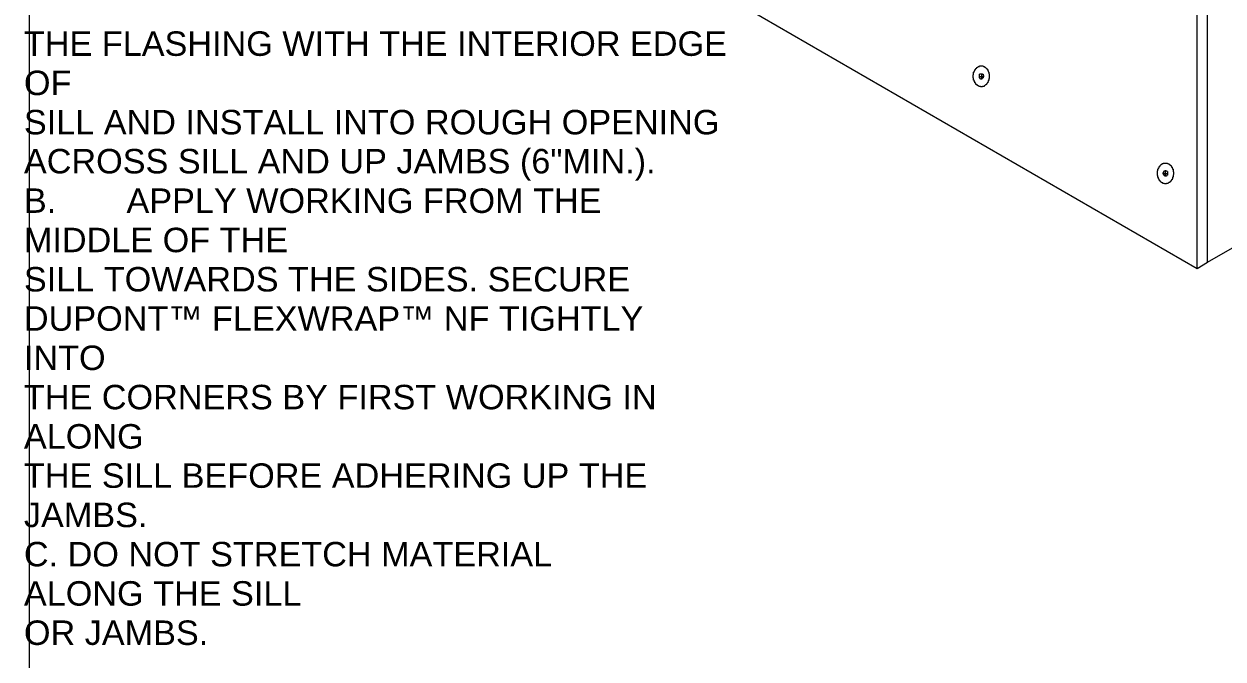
# Model space of a CAD drawing. Header units: inches. Extents: x 0 to 32.7, y -0.1 to 22.9.
# Drawn here: x 0.168 to 3.995, y 5.838 to 7.866 of the extents above; entities that cross this region are included whole.
import ezdxf

# ---------------------------------------------------------------- set-up
doc = ezdxf.new("R2010")
doc.units = ezdxf.units.IN
doc.header["$MEASUREMENT"] = 0
doc.layers.add('PDF_Geometry', color=7, linetype='Continuous', true_color=0x5d5d5d)
doc.layers.add('PDF_Text', color=7, linetype='Continuous')
doc.styles.add('PDF Arial', font='arial.ttf')

msp = doc.modelspace()

# ---------------------------------------------------------------- linework, layer by layer
at = {"layer": 'PDF_Geometry', "color": 7, "lineweight": 18}
for points in [[(0.1854, 0.1336), (0.1854, 22.8836), (32.6721, 22.8836), (32.6721, 0.1336)], [(3.9121, 7.0853), (3.9121, 10.0319), (2.0454, 11.0986), (2.0454, 8.1653)]]:
    msp.add_lwpolyline(points, close=True, dxfattribs=at)
at = {"layer": 'PDF_Geometry', "color": 254, "lineweight": 18, "true_color": 0xe1e1e1}
msp.add_lwpolyline([(3.9121, 7.0853), (3.9454, 7.1053), (3.9454, 10.0519), (2.0788, 11.1169), (2.0454, 11.0986)], dxfattribs=at)
at = {"layer": 'PDF_Geometry', "color": 253, "lineweight": 18, "true_color": 0xa2a2a2}
msp.add_lwpolyline([(3.9454, 7.1053), (4.0621, 7.1719), (4.0621, 10.1186), (3.9988, 10.1553), (3.8821, 10.0869), (3.9454, 10.0519), (4.0621, 10.1186)], dxfattribs=at)
at = {"layer": 'PDF_Geometry', "color": 251, "lineweight": 18, "true_color": 0x686868}
for points in [[(3.9121, 7.0853), (3.9121, 9.6303)], [(3.2171, 7.6986), (3.2304, 7.6986)], [(3.2238, 7.7069), (3.2238, 7.6903)], [(3.8038, 7.3886), (3.8171, 7.3886)], [(3.8104, 7.3986), (3.8104, 7.3803)]]:
    msp.add_lwpolyline(points, dxfattribs=at)
at = {"layer": 'PDF_Geometry', "lineweight": 18}
for points in [[(3.2238, 7.7319), (3.2254, 7.7319), (3.2271, 7.7319), (3.2288, 7.7319), (3.2304, 7.7303), (3.2321, 7.7303), (3.2338, 7.7303), (3.2338, 7.7286), (3.2354, 7.7286), (3.2354, 7.7269), (3.2371, 7.7269), (3.2388, 7.7253), (3.2404, 7.7236), (3.2404, 7.7219), (3.2421, 7.7219), (3.2421, 7.7203), (3.2438, 7.7203), (3.2438, 7.7186), (3.2438, 7.7169), (3.2454, 7.7169), (3.2454, 7.7153), (3.2454, 7.7136), (3.2471, 7.7119), (3.2471, 7.7103), (3.2471, 7.7086), (3.2471, 7.7069), (3.2488, 7.7069), (3.2488, 7.7053), (3.2488, 7.7036), (3.2488, 7.7019), (3.2488, 7.7003), (3.2488, 7.6986), (3.2488, 7.6969), (3.2488, 7.6953), (3.2488, 7.6936), (3.2488, 7.6919), (3.2471, 7.6919), (3.2471, 7.6903), (3.2471, 7.6886), (3.2471, 7.6869), (3.2471, 7.6853), (3.2454, 7.6853), (3.2454, 7.6836), (3.2454, 7.6819), (3.2438, 7.6803), (3.2438, 7.6786), (3.2421, 7.6786), (3.2421, 7.6769), (3.2404, 7.6753), (3.2404, 7.6736), (3.2388, 7.6736), (3.2388, 7.6719), (3.2371, 7.6719), (3.2371, 7.6703), (3.2354, 7.6703), (3.2338, 7.6686), (3.2321, 7.6686), (3.2321, 7.6669), (3.2304, 7.6669), (3.2288, 7.6669), (3.2271, 7.6669), (3.2271, 7.6653), (3.2254, 7.6653), (3.2238, 7.6653), (3.2221, 7.6653), (3.2204, 7.6653), (3.2204, 7.6669), (3.2188, 7.6669), (3.2171, 7.6669), (3.2154, 7.6669), (3.2138, 7.6686), (3.2121, 7.6686), (3.2121, 7.6703), (3.2104, 7.6703), (3.2088, 7.6703), (3.2088, 7.6719), (3.2071, 7.6719), (3.2071, 7.6736), (3.2054, 7.6736), (3.2054, 7.6753), (3.2054, 7.6769), (3.2038, 7.6769), (3.2038, 7.6786), (3.2021, 7.6786), (3.2021, 7.6803), (3.2021, 7.6819), (3.2004, 7.6819), (3.2004, 7.6836), (3.2004, 7.6853), (3.2004, 7.6869), (3.1988, 7.6869), (3.1988, 7.6886), (3.1988, 7.6903), (3.1988, 7.6919), (3.1988, 7.6936), (3.1971, 7.6936), (3.1971, 7.6953), (3.1971, 7.6969), (3.1971, 7.6986), (3.1971, 7.7003), (3.1971, 7.7019), (3.1971, 7.7036), (3.1988, 7.7036), (3.1988, 7.7053), (3.1988, 7.7069), (3.1988, 7.7086), (3.1988, 7.7103), (3.1988, 7.7119), (3.2004, 7.7119), (3.2004, 7.7136), (3.2004, 7.7153), (3.2021, 7.7169), (3.2021, 7.7186), (3.2038, 7.7186), (3.2038, 7.7203), (3.2038, 7.7219), (3.2054, 7.7219), (3.2054, 7.7236), (3.2071, 7.7236), (3.2071, 7.7253), (3.2088, 7.7253), (3.2088, 7.7269), (3.2104, 7.7269), (3.2104, 7.7286), (3.2121, 7.7286), (3.2138, 7.7303), (3.2154, 7.7303), (3.2171, 7.7303), (3.2171, 7.7319), (3.2188, 7.7319), (3.2204, 7.7319), (3.2221, 7.7319)], [(3.8104, 7.4219), (3.8121, 7.4219), (3.8138, 7.4219), (3.8154, 7.4219), (3.8171, 7.4219), (3.8171, 7.4203), (3.8188, 7.4203), (3.8204, 7.4203), (3.8221, 7.4186), (3.8238, 7.4186), (3.8238, 7.4169), (3.8254, 7.4169), (3.8254, 7.4153), (3.8271, 7.4153), (3.8271, 7.4136), (3.8288, 7.4136), (3.8288, 7.4119), (3.8304, 7.4119), (3.8304, 7.4103), (3.8304, 7.4086), (3.8321, 7.4086), (3.8321, 7.4069), (3.8338, 7.4053), (3.8338, 7.4036), (3.8338, 7.4019), (3.8354, 7.4019), (3.8354, 7.4003), (3.8354, 7.3986), (3.8354, 7.3969), (3.8354, 7.3953), (3.8354, 7.3936), (3.8371, 7.3936), (3.8371, 7.3919), (3.8371, 7.3903), (3.8371, 7.3886), (3.8371, 7.3869), (3.8371, 7.3853), (3.8354, 7.3836), (3.8354, 7.3819), (3.8354, 7.3803), (3.8354, 7.3786), (3.8354, 7.3769), (3.8338, 7.3769), (3.8338, 7.3753), (3.8338, 7.3736), (3.8338, 7.3719), (3.8321, 7.3719), (3.8321, 7.3703), (3.8321, 7.3686), (3.8304, 7.3686), (3.8304, 7.3669), (3.8288, 7.3669), (3.8288, 7.3653), (3.8271, 7.3636), (3.8271, 7.3619), (3.8254, 7.3619), (3.8254, 7.3603), (3.8238, 7.3603), (3.8221, 7.3603), (3.8221, 7.3586), (3.8204, 7.3586), (3.8188, 7.3569), (3.8171, 7.3569), (3.8154, 7.3569), (3.8138, 7.3569), (3.8138, 7.3553), (3.8121, 7.3553), (3.8104, 7.3553), (3.8088, 7.3553), (3.8071, 7.3569), (3.8054, 7.3569), (3.8038, 7.3569), (3.8021, 7.3569), (3.8021, 7.3586), (3.8004, 7.3586), (3.7988, 7.3603), (3.7971, 7.3603), (3.7971, 7.3619), (3.7954, 7.3619), (3.7954, 7.3636), (3.7938, 7.3636), (3.7938, 7.3653), (3.7921, 7.3653), (3.7921, 7.3669), (3.7921, 7.3686), (3.7904, 7.3686), (3.7904, 7.3703), (3.7888, 7.3719), (3.7888, 7.3736), (3.7888, 7.3753), (3.7871, 7.3753), (3.7871, 7.3769), (3.7871, 7.3786), (3.7871, 7.3803), (3.7871, 7.3819), (3.7854, 7.3819), (3.7854, 7.3836), (3.7854, 7.3853), (3.7854, 7.3869), (3.7854, 7.3886), (3.7854, 7.3903), (3.7854, 7.3919), (3.7854, 7.3936), (3.7854, 7.3953), (3.7854, 7.3969), (3.7871, 7.3969), (3.7871, 7.3986), (3.7871, 7.4003), (3.7871, 7.4019), (3.7888, 7.4036), (3.7888, 7.4053), (3.7888, 7.4069), (3.7904, 7.4069), (3.7904, 7.4086), (3.7904, 7.4103), (3.7921, 7.4103), (3.7921, 7.4119), (3.7938, 7.4119), (3.7938, 7.4136), (3.7954, 7.4153), (3.7971, 7.4169), (3.7988, 7.4169), (3.7988, 7.4186), (3.8004, 7.4186), (3.8004, 7.4203), (3.8021, 7.4203), (3.8038, 7.4203), (3.8038, 7.4219), (3.8054, 7.4219), (3.8071, 7.4219), (3.8088, 7.4219)]]:
    msp.add_lwpolyline(points, close=True, dxfattribs=at)
at = {"layer": 'PDF_Geometry', "color": 251, "lineweight": 18, "true_color": 0x686868}
for points in [[(3.2238, 7.7069), (3.2254, 7.7069), (3.2271, 7.7069), (3.2271, 7.7053), (3.2288, 7.7053), (3.2288, 7.7036), (3.2288, 7.7019), (3.2304, 7.7019), (3.2304, 7.7003), (3.2304, 7.6986), (3.2304, 7.6969), (3.2288, 7.6969), (3.2288, 7.6953), (3.2288, 7.6936), (3.2271, 7.6936), (3.2271, 7.6919), (3.2254, 7.6919), (3.2254, 7.6903), (3.2238, 7.6903), (3.2221, 7.6903), (3.2204, 7.6903), (3.2204, 7.6919), (3.2188, 7.6919), (3.2188, 7.6936), (3.2171, 7.6936), (3.2171, 7.6953), (3.2171, 7.6969), (3.2171, 7.6986), (3.2171, 7.7003), (3.2171, 7.7019), (3.2171, 7.7036), (3.2171, 7.7053), (3.2188, 7.7053), (3.2188, 7.7069), (3.2204, 7.7069), (3.2221, 7.7069)], [(3.8104, 7.3986), (3.8121, 7.3986), (3.8121, 7.3969), (3.8138, 7.3969), (3.8154, 7.3969), (3.8154, 7.3953), (3.8171, 7.3953), (3.8171, 7.3936), (3.8171, 7.3919), (3.8171, 7.3903), (3.8171, 7.3886), (3.8171, 7.3869), (3.8171, 7.3853), (3.8171, 7.3836), (3.8154, 7.3836), (3.8154, 7.3819), (3.8138, 7.3819), (3.8138, 7.3803), (3.8121, 7.3803), (3.8104, 7.3803), (3.8088, 7.3803), (3.8088, 7.3819), (3.8071, 7.3819), (3.8071, 7.3836), (3.8054, 7.3836), (3.8054, 7.3853), (3.8054, 7.3869), (3.8038, 7.3869), (3.8038, 7.3886), (3.8038, 7.3903), (3.8038, 7.3919), (3.8054, 7.3919), (3.8054, 7.3936), (3.8054, 7.3953), (3.8071, 7.3953), (3.8071, 7.3969), (3.8088, 7.3969), (3.8104, 7.3969)]]:
    msp.add_lwpolyline(points, close=True, dxfattribs=at)

# ---------------------------------------------------------------- texts
at = {"layer": 'PDF_Text', "attachment_point": 7, "style": 'PDF Arial'}
for s, insert, char_height in [('THE FLASHING WITH THE INTERIOR EDGE', (0.1678, 7.7632), 0.078138), ('OF', (0.1678, 7.6378), 0.07814), ('SILL AND INSTALL INTO ROUGH OPENING', (0.1678, 7.5124), 0.078138), ('ACROSS SILL AND UP JAMBS (6"MIN.).', (0.1678, 7.3653), 0.078138), ('B.', (0.1678, 7.2629), 0.07814), ('APPLY WORKING FROM THE', (0.4951, 7.2615), 0.078138), ('MIDDLE OF THE', (0.1678, 7.1361), 0.078138), ('SILL TOWARDS THE SIDES. SECURE', (0.1678, 7.0106), 0.078138), ('DUPONT™ FLEXWRAP™ NF TIGHTLY', (0.1678, 6.8852), 0.078138), ('INTO', (0.1678, 6.7598), 0.07814), ('THE CORNERS BY FIRST WORKING IN', (0.1678, 6.6343), 0.078138), ('ALONG', (0.1678, 6.5089), 0.07814), ('THE SILL BEFORE ADHERING UP THE', (0.1678, 6.3835), 0.078138), ('JAMBS.', (0.1678, 6.258), 0.07814), ('C. DO NOT STRETCH MATERIAL', (0.1678, 6.1326), 0.078138), ('ALONG THE SILL', (0.1678, 6.0072), 0.078138), ('OR JAMBS.', (0.1678, 5.8817), 0.07814)]:
    msp.add_mtext(s, dxfattribs=dict(at, insert=insert, char_height=char_height))

doc.saveas('drawing.dxf')
